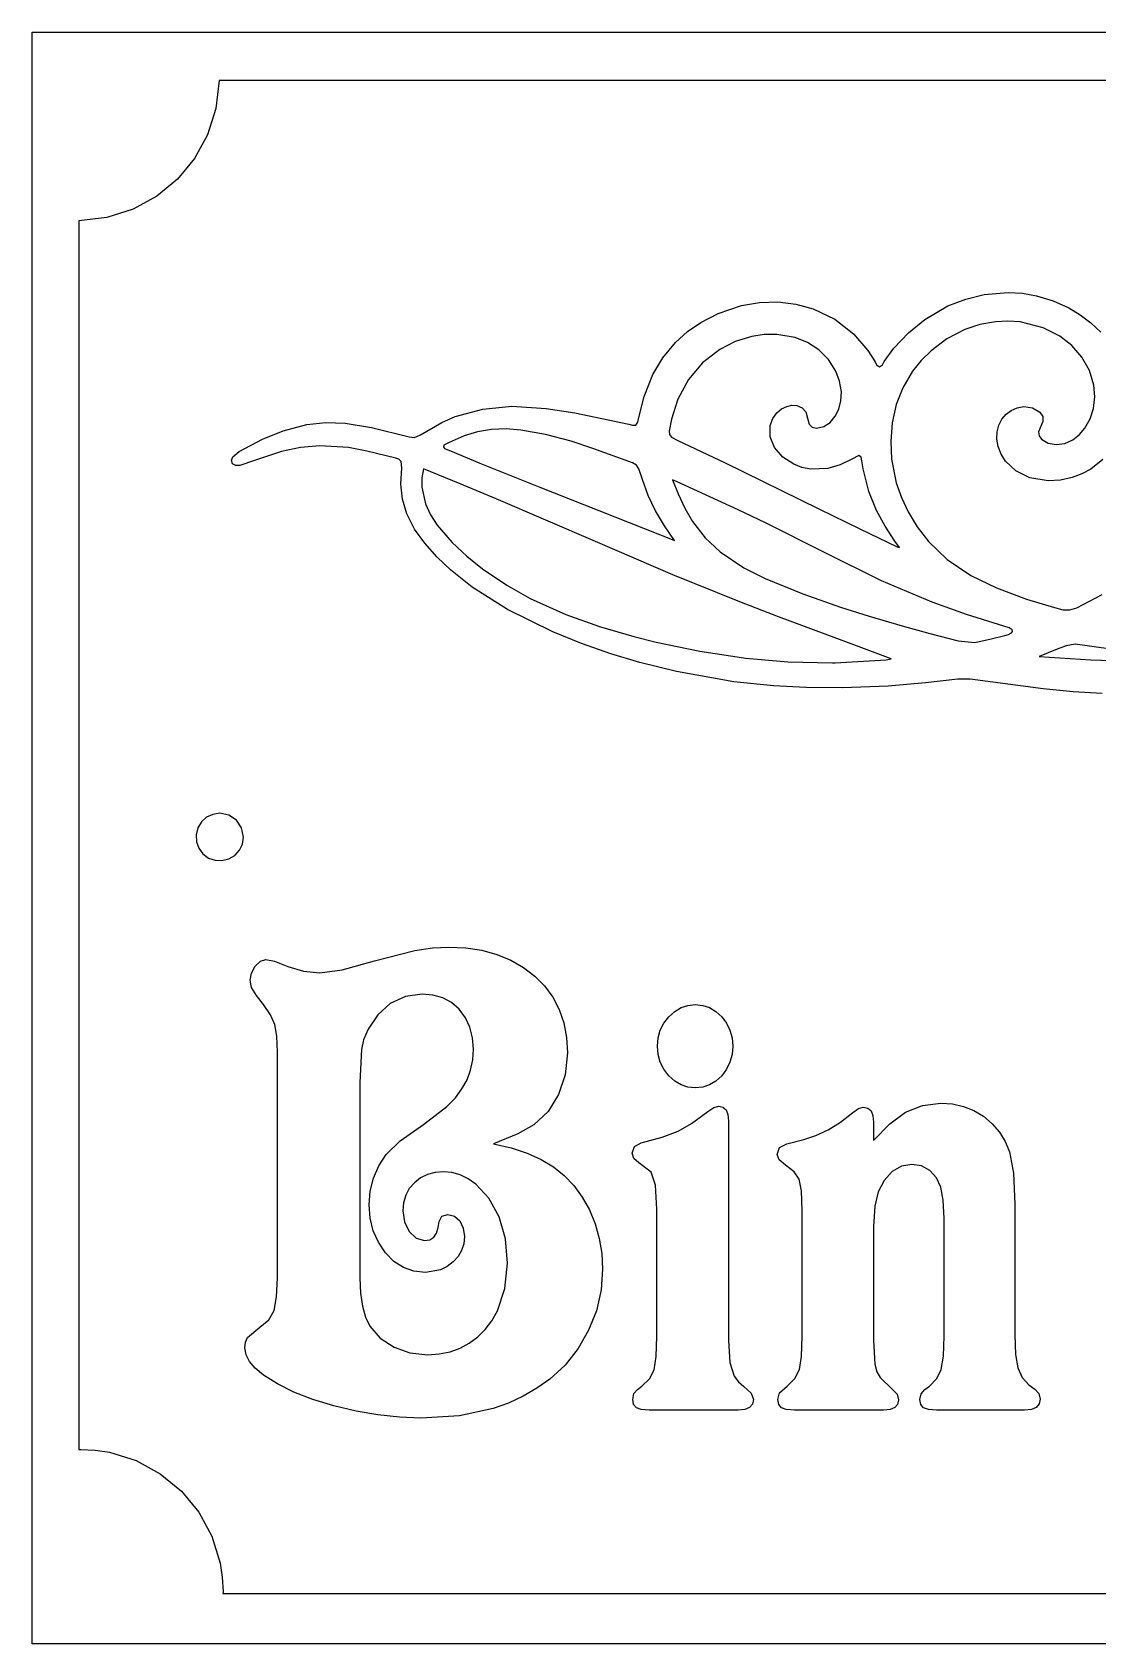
# Model space of a CAD drawing. Extents: x 0 to 380, y 0 to 510.
# Drawn here: x 0.3 to 112.6, y 339.8 to 509.6 of the extents above; entities that cross this region are included whole.
import ezdxf

# ---------------------------------------------------------------- set-up
doc = ezdxf.new("R2010")
doc.units = 0

msp = doc.modelspace()

# ---------------------------------------------------------------- linework, layer by layer
at = {"layer": 'Ebene 1'}
for p, q in [((0.2883, 509.6106), (380.28848, 509.6106)), ((0.2883, 339.76041), (0.2883, 509.6106)), ((19.976889, 504.52079), (19.640297, 501.561964)), ((360.19973, 504.52079), (19.976889, 504.52079)), ((19.640297, 501.561964), (18.758176, 498.806798)), ((18.758176, 498.806798), (17.387501, 496.312268)), ((17.387501, 496.312268), (15.585248, 494.135353)), ((15.585248, 494.135353), (13.408391, 492.333029)), ((10.913907, 490.962276), (8.158771, 490.08007)), ((13.408391, 492.333029), (10.913907, 490.962276)), ((8.158771, 490.08007), (5.199959, 489.74339)), ((5.199959, 489.74339), (5.199959, 360.227279)), ((36.356304, 411.733307), (40.606308, 412.830786)), ((40.606308, 412.830786), (42.472212, 413.105156)), ((42.472212, 413.105156), (44.165384, 413.196612)), ((44.165384, 413.196612), (45.973042, 413.109617)), ((45.973042, 413.109617), (47.668223, 412.848631)), ((47.668223, 412.848631), (49.250928, 412.413655)), ((23.38134, 410.439531), (23.791076, 411.162261)), ((23.791076, 411.162261), (24.345424, 411.697617)), ((24.345424, 411.697617), (24.915841, 411.876069)), ((24.915841, 411.876069), (25.815652, 411.697617)), ((25.815652, 411.697617), (27.229642, 411.126571)), ((27.229642, 411.126571), (28.876619, 410.644751)), ((32.94184, 410.796435), (36.356304, 411.733307)), ((49.250928, 412.413655), (50.721156, 411.804688)), ((50.721156, 411.804688), (52.070873, 411.039576)), ((52.070873, 411.039576), (53.25991, 410.136163)), ((23.244762, 409.698956), (23.38134, 410.439531)), ((23.413476, 408.922691), (23.244762, 409.698956)), ((28.876619, 410.644751), (30.603936, 410.484145)), ((30.603936, 410.484145), (32.94184, 410.796435)), ((53.25991, 410.136163), (54.288267, 409.09445)), ((23.919621, 408.092889), (23.413476, 408.922691)), ((24.658752, 407.129249), (23.919621, 408.092889)), ((39.626156, 407.985819), (38.027383, 407.23632)), ((41.401677, 408.235651), (39.626156, 407.985819)), ((42.524433, 408.135272), (41.401677, 408.235651)), ((43.546764, 407.834134), (42.524433, 408.135272)), ((44.468669, 407.332238), (43.546764, 407.834134)), ((54.288267, 409.09445), (55.155942, 407.914438)), ((55.155942, 407.914438), (55.830801, 406.609508)), ((25.405917, 406.049615), (24.658752, 407.129249)), ((25.847789, 405.023518), (25.405917, 406.049615)), ((36.701768, 406.058538), (35.681445, 404.523852)), ((38.027383, 407.23632), (36.701768, 406.058538)), ((45.290149, 406.629584), (44.468669, 407.332238)), ((45.950949, 405.737325), (45.290149, 406.629584)), ((55.830801, 406.609508), (56.312843, 405.193047)), ((67.367673, 405.844396), (68.000353, 406.406519)), ((68.000353, 406.406519), (68.677221, 406.808036)), ((68.677221, 406.808036), (69.398275, 407.048946)), ((69.398275, 407.048946), (70.163517, 407.129249)), ((70.163517, 407.129249), (70.952861, 407.048946)), ((70.952861, 407.048946), (71.681949, 406.808036)), ((71.681949, 406.808036), (72.350783, 406.406519)), ((72.350783, 406.406519), (72.959361, 405.844396)), ((26.064708, 403.7922), (25.847789, 405.023518)), ((35.681445, 404.523852), (35.215472, 403.417451)), ((46.422948, 404.737995), (45.950949, 405.737325)), ((46.706148, 403.631593), (46.422948, 404.737995)), ((56.312843, 405.193047), (56.602068, 403.665053)), ((66.252951, 403.615979), (66.475896, 404.425704)), ((66.475896, 404.425704), (66.84747, 405.16851)), ((66.84747, 405.16851), (67.367673, 405.844396)), ((72.959361, 405.844396), (73.465505, 405.16851)), ((73.465505, 405.16851), (73.827036, 404.425704)), ((73.827036, 404.425704), (74.043955, 403.615979)), ((26.137014, 402.096908), (26.064708, 403.7922)), ((35.215472, 403.417451), (34.974451, 402.38243)), ((46.800548, 402.41812), (46.706148, 403.631593)), ((56.602068, 403.665053), (56.698476, 402.025526)), ((66.178636, 402.739334), (66.252951, 403.615979)), ((66.252951, 401.862689), (66.178636, 402.739334)), ((74.043955, 403.615979), (74.116261, 402.739334)), ((74.116261, 402.739334), (74.043955, 401.862689)), ((74.116261, 402.739334), (74.116261, 402.739334)), ((26.137014, 378.32712), (26.137014, 402.096908)), ((34.974451, 402.38243), (34.81377, 398.920465)), ((46.495255, 400.232085), (46.724225, 401.300566)), ((46.724225, 401.300566), (46.800548, 402.41812)), ((56.698476, 402.025526), (56.465489, 399.73242)), ((66.475896, 401.052964), (66.252951, 401.862689)), ((66.84747, 400.310158), (66.475896, 401.052964)), ((73.827036, 401.052964), (73.465505, 400.310158)), ((74.043955, 401.862689), (73.827036, 401.052964)), ((45.579375, 398.242347), (46.113638, 399.212679)), ((46.113638, 399.212679), (46.495255, 400.232085)), ((56.465489, 399.73242), (55.766528, 397.635611)), ((67.367673, 399.634272), (66.84747, 400.310158)), ((68.000353, 399.072148), (67.367673, 399.634272)), ((72.959361, 399.634272), (72.350783, 399.072148)), ((73.465505, 400.310158), (72.959361, 399.634272)), ((34.81377, 398.920465), (34.81377, 398.099586)), ((34.81377, 398.920465), (34.81377, 398.920465)), ((34.81377, 398.099586), (34.81377, 378.32712)), ((44.880414, 397.312167), (45.579375, 398.242347)), ((55.766528, 397.635611), (54.649798, 395.84217)), ((68.677221, 398.670632), (68.000353, 399.072148)), ((69.398275, 398.429721), (68.677221, 398.670632)), ((70.163517, 398.349418), (69.398275, 398.429721)), ((70.952861, 398.429721), (70.163517, 398.349418)), ((71.681949, 398.670632), (70.952861, 398.429721)), ((72.350783, 399.072148), (71.681949, 398.670632)), ((41.530222, 394.494858), (43.972568, 396.377525)), ((43.972568, 396.377525), (44.880414, 397.312167)), ((54.649798, 395.84217), (53.163502, 394.459168)), ((69.76985, 394.60193), (71.481099, 395.851093)), ((71.481099, 395.851093), (72.13989, 396.279377)), ((72.13989, 396.279377), (72.637999, 396.422138)), ((72.637999, 396.422138), (73.087905, 396.32399)), ((73.087905, 396.32399), (73.409267, 396.029544)), ((73.409267, 396.029544), (73.602083, 395.538801)), ((86.777897, 395.744022), (87.372416, 396.172306)), ((87.372416, 396.172306), (87.870526, 396.315067)), ((87.870526, 396.315067), (88.348551, 396.216919)), ((88.348551, 396.216919), (88.689997, 395.922473)), ((88.689997, 395.922473), (88.894865, 395.43173)), ((90.658335, 394.557316), (92.337449, 395.779711)), ((92.337449, 395.779711), (94.11297, 396.502442)), ((94.11297, 396.502442), (96.033105, 396.743352)), ((96.033105, 396.743352), (97.266327, 396.656356)), ((97.266327, 396.656356), (98.427244, 396.39537)), ((98.427244, 396.39537), (99.515856, 395.960394)), ((99.515856, 395.960394), (100.532163, 395.351427)), ((39.063774, 392.754953), (41.530222, 394.494858)), ((53.163502, 394.459168), (51.452253, 393.495528)), ((68.363894, 393.781051), (69.76985, 394.60193)), ((73.602083, 395.538801), (73.666356, 394.851762)), ((73.666356, 394.851762), (73.666356, 371.724402)), ((84.182904, 393.91489), (85.478392, 394.724615)), ((85.478392, 394.724615), (86.777897, 395.744022)), ((88.894865, 395.43173), (88.963154, 394.74469)), ((88.963154, 394.74469), (88.963154, 392.817411)), ((88.963154, 394.74469), (88.963154, 394.74469)), ((88.963154, 392.817411), (90.658335, 394.557316)), ((100.532163, 395.351427), (101.452058, 394.568469)), ((101.452058, 394.568469), (102.219308, 393.682902)), ((37.577478, 391.318415), (39.063774, 392.754953)), ((51.452253, 393.495528), (48.889396, 392.460507)), ((48.889396, 392.460507), (50.767351, 392.027762)), ((48.889396, 392.460507), (48.889396, 392.460507)), ((63.752359, 392.183907), (64.475422, 392.567579)), ((64.475422, 392.567579), (66.684781, 393.138624)), ((66.684781, 393.138624), (68.363894, 393.781051)), ((79.057192, 392.050068), (79.804357, 392.460507)), ((79.804357, 392.460507), (81.60398, 392.924482)), ((81.60398, 392.924482), (82.891434, 393.314845)), ((82.891434, 393.314845), (84.182904, 393.91489)), ((102.219308, 393.682902), (102.833911, 392.694725)), ((102.833911, 392.694725), (103.295868, 391.603938)), ((36.804202, 390.118327), (37.577478, 391.318415)), ((50.767351, 392.027762), (52.448473, 391.479022)), ((52.448473, 391.479022), (53.93276, 390.814289)), ((53.93276, 390.814289), (55.220214, 390.033562)), ((63.511337, 391.461176), (63.752359, 392.183907)), ((63.688086, 390.890131), (63.511337, 391.461176)), ((64.218333, 390.461846), (63.688086, 390.890131)), ((78.808137, 391.318415), (79.057192, 392.050068)), ((79.025056, 390.756292), (78.808137, 391.318415)), ((79.675812, 390.212014), (79.025056, 390.756292)), ((103.295868, 391.603938), (103.705602, 389.355445)), ((36.251862, 388.837935), (36.804202, 390.118327)), ((41.939957, 389.212683), (41.214886, 388.85578)), ((42.741352, 389.426826), (41.939957, 389.212683)), ((43.61907, 389.498206), (42.741352, 389.426826)), ((44.518882, 389.417903), (43.61907, 389.498206)), ((45.386557, 389.176993), (44.518882, 389.417903)), ((46.222097, 388.775476), (45.386557, 389.176993)), ((55.220214, 390.033562), (56.361047, 389.107843)), ((56.361047, 389.107843), (57.373335, 388.043824)), ((65.503778, 389.462516), (64.218333, 390.461846)), ((65.98582, 388.106282), (65.503778, 389.462516)), ((80.599726, 389.516052), (79.675812, 390.212014)), ((81.121938, 388.713018), (80.599726, 389.516052)), ((90.923458, 389.533897), (90.071851, 388.570257)), ((91.903611, 390.09602), (90.923458, 389.533897)), ((92.980171, 390.283395), (91.903611, 390.09602)), ((94.000493, 390.122788), (92.980171, 390.283395)), ((94.876203, 389.640968), (94.000493, 390.122788)), ((95.583197, 388.882547), (94.876203, 389.640968)), ((103.705602, 389.355445), (103.842179, 386.107621)), ((35.80999, 386.03624), (35.920458, 387.477239)), ((35.920458, 387.477239), (36.251862, 388.837935)), ((40.031875, 387.729302), (39.650258, 387.026648)), ((40.566137, 388.356114), (40.031875, 387.729302)), ((41.214886, 388.85578), (40.566137, 388.356114)), ((47.0255, 388.213353), (46.222097, 388.775476)), ((48.415388, 386.72328), (47.0255, 388.213353)), ((57.373335, 388.043824), (58.257079, 386.841504)), ((66.114364, 385.572266), (65.98582, 388.106282)), ((81.362959, 387.4817), (81.121938, 388.713018)), ((81.443299, 385.429504), (81.362959, 387.4817)), ((89.445196, 387.392474), (89.083665, 385.875634)), ((90.071851, 388.570257), (89.445196, 387.392474)), ((96.033105, 387.89214), (95.583197, 388.882547)), ((96.298226, 386.526983), (96.033105, 387.89214)), ((35.916441, 384.608626), (35.80999, 386.03624)), ((39.421288, 386.248152), (39.344965, 385.393814)), ((39.650258, 387.026648), (39.421288, 386.248152)), ((49.499982, 384.751387), (48.415388, 386.72328)), ((58.257079, 386.841504), (59.012278, 385.500885)), ((66.114364, 372.973565), (66.114364, 385.572266)), ((89.083665, 385.875634), (88.963154, 383.752057)), ((96.386599, 384.572935), (96.298226, 386.526983)), ((103.842179, 386.107621), (103.842179, 372.331138)), ((36.235794, 383.288082), (35.916441, 384.608626)), ((39.344965, 385.393814), (39.51368, 384.224954)), ((39.51368, 384.224954), (40.019823, 383.216701)), ((43.072756, 383.644986), (43.169164, 384.251722)), ((43.169164, 384.251722), (43.450356, 384.813845)), ((43.450356, 384.813845), (44.101112, 385.00122)), ((44.101112, 385.00122), (44.784005, 384.83169)), ((44.784005, 384.83169), (45.354421, 384.323103)), ((45.354421, 384.323103), (45.715953, 383.573605)), ((50.150739, 382.440436), (49.499982, 384.751387)), ((59.012278, 385.500885), (59.616839, 384.013043)), ((59.616839, 384.013043), (60.048668, 382.476126)), ((81.443299, 372.866494), (81.443299, 385.429504)), ((96.386599, 372.866494), (96.386599, 384.572935)), ((36.768048, 382.074609), (36.235794, 383.288082)), ((40.019823, 383.216701), (40.758955, 382.493971)), ((40.758955, 382.493971), (41.62663, 382.253061)), ((41.62663, 382.253061), (42.187004, 382.340056)), ((42.187004, 382.340056), (42.614816, 382.601042)), ((42.614816, 382.601042), (42.910067, 383.036019)), ((42.910067, 383.036019), (43.072756, 383.644986)), ((45.715953, 383.573605), (45.836463, 382.681346)), ((45.836463, 382.681346), (45.762149, 381.925156)), ((50.367658, 379.861806), (50.150739, 382.440436)), ((60.048668, 382.476126), (60.307766, 380.890135)), ((88.963154, 383.752057), (88.963154, 371.724402)), ((37.513205, 380.968208), (36.768048, 382.074609)), ((38.402974, 380.062565), (37.513205, 380.968208)), ((45.16763, 380.586767), (44.647427, 380.004568)), ((45.539204, 381.226963), (45.16763, 380.586767)), ((45.762149, 381.925156), (45.539204, 381.226963)), ((60.307766, 380.890135), (60.394132, 379.25507)), ((39.401203, 379.415677), (38.402974, 380.062565)), ((40.507891, 379.027544), (39.401203, 379.415677)), ((41.723039, 378.898166), (40.507891, 379.027544)), ((43.321811, 379.174767), (41.723039, 378.898166)), ((44.018764, 379.520517), (43.321811, 379.174767)), ((44.647427, 380.004568), (44.018764, 379.520517)), ((50.102535, 377.220719), (50.367658, 379.861806)), ((60.394132, 379.25507), (60.233451, 377.069035)), ((26.04864, 376.310614), (26.137014, 378.32712)), ((34.81377, 378.32712), (34.880051, 376.723284)), ((49.307166, 374.865154), (50.102535, 377.220719)), ((60.233451, 377.069035), (59.751409, 374.865154)), ((25.783517, 374.900845), (26.04864, 376.310614)), ((34.880051, 376.723284), (35.078893, 375.338052)), ((24.273118, 373.116326), (25.2131, 373.91936)), ((25.2131, 373.91936), (25.783517, 374.900845)), ((35.078893, 375.338052), (35.410297, 374.171423)), ((35.410297, 374.171423), (35.874262, 373.223397)), ((48.037789, 372.884339), (48.724699, 373.807827)), ((48.724699, 373.807827), (49.307166, 374.865154)), ((59.751409, 374.865154), (58.931938, 372.812958)), ((22.770754, 371.554873), (22.987673, 372.045615)), ((22.987673, 372.045615), (24.273118, 373.116326)), ((35.874262, 373.223397), (36.950823, 371.974234)), ((36.950823, 371.974234), (38.445153, 371.010594)), ((46.350642, 371.438879), (47.246437, 372.094689)), ((47.246437, 372.094689), (48.037789, 372.884339)), ((58.931938, 372.812958), (57.823241, 370.867833)), ((66.042058, 370.029109), (66.114364, 372.188377)), ((66.114364, 372.188377), (66.114364, 372.973565)), ((81.370993, 370.020187), (81.443299, 372.188377)), ((81.443299, 372.188377), (81.443299, 372.866494)), ((96.314293, 370.055877), (96.386599, 372.188377)), ((96.386599, 372.188377), (96.386599, 372.866494)), ((103.842179, 372.331138), (103.922521, 370.243252)), ((22.698448, 370.939214), (22.770754, 371.554873)), ((22.820967, 370.225406), (22.698448, 370.939214)), ((38.445153, 371.010594), (40.100164, 370.421703)), ((40.100164, 370.421703), (41.980128, 370.225406)), ((41.980128, 370.225406), (43.193267, 370.301248)), ((43.193267, 370.301248), (44.326066, 370.528774)), ((44.326066, 370.528774), (45.378524, 370.907985)), ((45.378524, 370.907985), (46.350642, 371.438879)), ((57.823241, 370.867833), (56.449422, 369.13685)), ((73.666356, 371.724402), (73.794901, 369.404528)), ((88.963154, 371.724402), (89.091699, 369.226076)), ((23.188524, 369.511599), (22.820967, 370.225406)), ((23.801119, 368.797792), (23.188524, 369.511599)), ((24.658752, 368.083984), (23.801119, 368.797792)), ((56.449422, 369.13685), (54.834581, 367.6557)), ((65.327029, 367.673545), (65.825139, 368.61934)), ((65.825139, 368.61934), (66.042058, 370.029109)), ((73.794901, 369.404528), (74.276942, 367.976913)), ((80.672032, 367.718158), (81.154074, 368.65503)), ((81.154074, 368.65503), (81.370993, 370.020187)), ((89.091699, 369.226076), (89.308618, 368.431965)), ((95.639435, 367.718158), (96.097374, 368.65503)), ((96.097374, 368.65503), (96.314293, 370.055877)), ((103.922521, 370.243252), (104.163544, 368.833482)), ((104.163544, 368.833482), (104.629517, 367.816307)), ((26.135006, 367.144881), (24.658752, 368.083984)), ((27.864331, 366.290543), (26.135006, 367.144881)), ((54.834581, 367.6557), (53.472812, 366.685368)), ((64.089788, 366.549298), (64.539694, 366.906201)), ((64.539694, 366.906201), (65.327029, 367.673545)), ((74.276942, 367.976913), (74.718814, 367.361254)), ((74.718814, 367.361254), (75.273163, 366.870512)), ((79.033089, 366.192394), (79.868629, 366.906201)), ((79.868629, 366.906201), (80.672032, 367.718158)), ((89.308618, 368.431965), (89.638013, 367.834151)), ((89.638013, 367.834151), (90.923458, 366.584988)), ((94.362025, 366.549298), (94.844067, 366.906201)), ((94.844067, 366.906201), (95.639435, 367.718158)), ((104.629517, 367.816307), (105.320445, 367.048963)), ((105.320445, 367.048963), (105.963165, 366.584988)), ((29.846729, 365.52097), (27.864331, 366.290543)), ((32.082198, 364.836161), (29.846729, 365.52097)), ((52.022669, 365.844413), (50.484152, 365.132836)), ((53.472812, 366.685368), (52.022669, 365.844413)), ((63.57561, 365.514277), (63.704155, 366.129936)), ((63.672019, 364.987845), (63.57561, 365.514277)), ((63.704155, 366.129936), (64.089788, 366.549298)), ((75.273163, 366.870512), (76.044429, 366.156704)), ((76.044429, 366.156704), (76.301518, 365.514277)), ((76.301518, 365.514277), (76.201093, 365.014612)), ((78.872409, 365.514277), (79.033089, 366.192394)), ((78.968817, 364.987845), (78.872409, 365.514277)), ((90.923458, 366.584988), (91.429603, 366.0764)), ((91.429603, 366.0764), (91.598318, 365.478587)), ((91.598318, 365.478587), (91.497892, 364.994536)), ((93.847846, 365.514277), (93.976391, 366.112091)), ((93.944255, 364.987845), (93.847846, 365.514277)), ((93.976391, 366.112091), (94.362025, 366.549298)), ((105.963165, 366.584988), (106.372906, 366.129936)), ((106.372906, 366.129936), (106.509486, 365.549968)), ((106.509486, 365.549968), (106.407052, 365.034688)), ((34.414077, 364.274037), (32.082198, 364.836161)), ((36.717836, 363.87252), (34.414077, 364.274037)), ((38.993476, 363.63161), (36.717836, 363.87252)), ((41.240997, 363.551307), (38.993476, 363.63161)), ((45.314251, 363.801139), (41.240997, 363.551307)), ((48.85726, 364.550637), (45.314251, 363.801139)), ((50.484152, 365.132836), (48.85726, 364.550637)), ((63.961243, 364.622018), (63.672019, 364.987845)), ((64.459354, 364.434644), (63.961243, 364.622018)), ((65.310961, 364.372185), (64.459354, 364.434644)), ((74.694712, 364.372185), (65.310961, 364.372185)), ((75.39769, 364.443566), (74.694712, 364.372185)), ((74.694712, 364.372185), (74.694712, 364.372185)), ((75.899817, 364.657708), (75.39769, 364.443566)), ((76.201093, 365.014612), (75.899817, 364.657708)), ((79.258043, 364.622018), (78.968817, 364.987845)), ((79.764186, 364.434644), (79.258043, 364.622018)), ((80.639896, 364.372185), (79.764186, 364.434644)), ((89.991511, 364.372185), (80.639896, 364.372185)), ((90.694489, 364.441335), (89.991511, 364.372185)), ((91.196616, 364.648786), (90.694489, 364.441335)), ((91.497892, 364.994536), (91.196616, 364.648786)), ((94.23348, 364.622018), (93.944255, 364.987845)), ((94.731592, 364.434644), (94.23348, 364.622018)), ((95.583202, 364.372185), (94.731592, 364.434644)), ((104.870542, 364.372185), (95.583202, 364.372185)), ((105.58758, 364.445797), (104.870542, 364.372185)), ((106.09975, 364.666631), (105.58758, 364.445797)), ((106.407052, 365.034688), (106.09975, 364.666631)), ((5.199959, 360.227279), (5.399949, 360.250279)), ((5.399949, 360.250279), (6.933592, 360.172783)), ((6.933592, 360.172783), (8.422931, 359.945435)), ((8.422931, 359.945435), (11.238539, 359.071337)), ((11.238539, 359.071337), (13.786456, 357.688301)), ((13.786456, 357.688301), (16.006365, 355.856643)), ((16.006365, 355.856643), (17.837949, 353.636677)), ((17.837949, 353.636677), (19.22089, 351.088719)), ((19.22089, 351.088719), (20.094873, 348.273085)), ((20.094873, 348.273085), (20.322155, 346.783737)), ((20.322155, 346.783737), (20.399579, 345.250089)), ((20.399579, 345.250089), (20.376579, 345.050189)), ((20.376579, 345.050189), (360.42243, 345.050189)), ((380.28848, 339.76041), (0.2883, 339.76041))]:
    msp.add_line(p, q, dxfattribs=at)
at = {"layer": 'Layer 1'}
for p, q in [((72.566459, 479.979965), (75.038662, 480.805792)), ((75.038662, 480.805792), (76.934994, 481.123333)), ((76.934994, 481.123333), (78.858426, 481.179668)), ((78.858426, 481.179668), (80.760322, 480.950638)), ((80.760322, 480.950638), (82.602883, 480.440854)), ((94.377775, 479.350533), (96.799444, 480.761044)), ((96.799444, 480.761044), (98.668693, 481.48309)), ((98.668693, 481.48309), (100.619208, 481.96373)), ((100.619208, 481.96373), (103.148876, 482.182494)), ((103.148876, 482.182494), (104.655813, 482.096868)), ((104.655813, 482.096868), (106.141767, 481.840926)), ((106.141767, 481.840926), (107.880285, 481.317693)), ((107.880285, 481.317693), (109.528527, 480.569132)), ((69.343968, 478.051592), (70.74278, 479.027861)), ((70.74278, 479.027861), (72.566459, 479.979965)), ((82.602883, 480.440854), (84.861698, 479.356017)), ((84.861698, 479.356017), (86.834358, 477.837105)), ((92.636446, 477.925858), (94.377775, 479.350533)), ((101.816136, 479.097441), (100.158712, 478.800702)), ((103.120501, 479.161481), (101.816136, 479.097441)), ((104.423585, 479.076082), (103.120501, 479.161481)), ((106.821967, 478.472011), (104.423585, 479.076082)), ((109.528527, 480.569132), (110.734989, 479.838452)), ((110.734989, 479.838452), (111.853088, 478.986596)), ((111.853088, 478.986596), (112.905998, 477.981804)), ((68.085296, 476.910853), (69.343968, 478.051592)), ((76.128108, 477.543508), (74.374177, 477.000189)), ((77.439876, 477.738328), (76.128108, 477.543508)), ((78.766773, 477.757789), (77.439876, 477.738328)), ((80.695479, 477.4391), (78.766773, 477.757789)), ((82.006491, 476.913181), (80.695479, 477.4391)), ((86.834358, 477.837105), (88.361276, 476.076579)), ((91.092083, 476.30279), (92.636446, 477.925858)), ((96.681503, 477.280727), (95.030728, 476.042241)), ((98.567604, 478.262666), (96.681503, 477.280727)), ((100.158712, 478.800702), (98.567604, 478.262666)), ((108.582725, 477.590497), (106.821967, 478.472011)), ((109.86248, 476.588967), (108.582725, 477.590497)), ((66.763017, 475.305022), (68.085296, 476.910853)), ((72.746803, 476.165314), (70.933765, 474.756632)), ((74.374177, 477.000189), (72.746803, 476.165314)), ((83.181554, 476.142935), (82.006491, 476.913181)), ((84.215097, 475.110406), (83.181554, 476.142935)), ((88.361276, 476.076579), (89.114329, 474.883832)), ((90.071501, 474.896262), (91.092083, 476.30279)), ((95.030728, 476.042241), (93.991923, 475.009825)), ((110.919672, 475.368581), (109.86248, 476.588967)), ((65.708716, 473.522042), (66.763017, 475.305022)), ((70.933765, 474.756632), (69.452684, 473.020619)), ((84.991361, 473.885229), (84.215097, 475.110406)), ((85.384801, 472.825763), (84.991361, 473.885229)), ((89.114329, 474.883832), (89.273115, 474.546882)), ((89.273115, 474.546882), (89.572595, 474.352343)), ((89.572595, 474.352343), (89.884324, 474.557643)), ((89.884324, 474.557643), (90.071501, 474.896262)), ((93.991923, 475.009825), (93.078734, 473.871538)), ((111.70539, 473.954787), (110.919672, 475.368581)), ((112.16468, 472.412825), (111.70539, 473.954787)), ((64.775818, 471.219087), (65.708716, 473.522042)), ((69.452684, 473.020619), (68.31765, 470.939412)), ((85.565565, 471.714026), (85.384801, 472.825763)), ((93.078734, 473.871538), (92.037828, 472.134371)), ((112.270685, 471.18304), (112.16468, 472.412825)), ((64.172881, 468.861937), (64.775818, 471.219087)), ((68.31765, 470.939412), (67.665167, 468.813947)), ((85.296539, 469.867477), (85.526605, 470.777593)), ((85.526605, 470.777593), (85.565565, 471.714026)), ((92.037828, 472.134371), (91.339278, 470.365888)), ((112.142917, 469.956732), (112.270685, 471.18304)), ((43.448049, 468.48606), (44.87736, 469.104062)), ((44.87736, 469.104062), (47.77414, 469.891606)), ((47.77414, 469.891606), (50.847295, 470.193392)), ((50.847295, 470.193392), (54.468394, 469.968171)), ((54.468394, 469.968171), (57.483086, 469.494852)), ((57.483086, 469.494852), (63.15576, 468.30807)), ((64.104095, 468.504297), (64.172881, 468.861937)), ((67.665167, 468.813947), (67.423897, 467.580926)), ((78.069201, 468.176568), (78.326301, 468.883302)), ((78.326301, 468.883302), (78.768259, 469.498575)), ((78.768259, 469.498575), (79.252186, 469.901092)), ((79.252186, 469.901092), (79.823527, 470.177238)), ((79.823527, 470.177238), (80.343157, 470.295999)), ((80.343157, 470.295999), (80.873839, 470.266714)), ((80.873839, 470.266714), (81.426972, 470.030445)), ((81.426972, 470.030445), (81.823572, 469.591043)), ((81.823572, 469.591043), (82.011842, 468.951827)), ((82.011842, 468.951827), (82.159975, 468.299853)), ((84.399814, 468.490774), (84.929449, 469.128521)), ((84.929449, 469.128521), (85.296539, 469.867477)), ((91.339278, 470.365888), (90.910234, 468.436319)), ((102.158477, 468.190981), (102.479549, 468.820672)), ((102.479549, 468.820672), (102.923033, 469.340367)), ((102.923033, 469.340367), (103.47637, 469.750574)), ((103.47637, 469.750574), (104.110083, 470.028695)), ((104.110083, 470.028695), (104.794695, 470.152127)), ((104.794695, 470.152127), (105.700271, 470.035241)), ((105.700271, 470.035241), (106.484604, 469.583346)), ((106.484604, 469.583346), (106.789488, 469.127042)), ((106.789488, 469.127042), (106.790291, 468.581521)), ((111.237266, 467.891928), (111.800604, 468.878578)), ((111.800604, 468.878578), (112.142917, 469.956732)), ((24.551843, 466.726014), (26.750562, 467.601554)), ((26.750562, 467.601554), (29.242572, 468.249881)), ((29.242572, 468.249881), (31.244309, 468.461188)), ((31.244309, 468.461188), (33.258039, 468.411968)), ((33.258039, 468.411968), (36.039878, 467.944613)), ((36.039878, 467.944613), (39.999854, 466.975105)), ((40.593875, 466.897559), (41.197799, 467.173992)), ((41.197799, 467.173992), (43.448049, 468.48606)), ((47.229562, 467.489409), (45.82809, 467.057894)), ((48.675822, 467.744504), (47.229562, 467.489409)), ((50.229939, 467.806186), (48.675822, 467.744504)), ((51.78118, 467.684853), (50.229939, 467.806186)), ((54.389127, 467.224955), (51.78118, 467.684853)), ((57.087241, 466.495589), (54.389127, 467.224955)), ((63.15576, 468.30807), (63.535142, 468.205463)), ((63.535142, 468.205463), (63.917738, 468.207645)), ((63.917738, 468.207645), (64.104095, 468.504297)), ((67.423897, 467.580926), (67.452911, 467.221526)), ((67.452911, 467.221526), (67.657737, 466.92266)), ((78.076539, 466.970827), (78.069201, 468.176568)), ((82.159975, 468.299853), (82.485151, 467.978069)), ((82.485151, 467.978069), (82.94176, 467.877256)), ((82.94176, 467.877256), (83.732441, 468.04449)), ((83.732441, 468.04449), (84.399814, 468.490774)), ((90.910234, 468.436319), (90.765985, 466.526398)), ((101.967644, 466.719656), (101.989568, 467.507604)), ((101.989568, 467.507604), (102.158477, 468.190981)), ((106.790291, 468.581521), (106.35233, 467.508604)), ((106.35233, 467.508604), (106.400141, 467.076563)), ((109.964503, 466.658917), (110.656031, 467.221087)), ((110.656031, 467.221087), (111.237266, 467.891928)), ((21.440043, 464.874501), (22.095996, 465.413446)), ((22.095996, 465.413446), (24.551843, 466.726014)), ((26.56229, 465.413947), (23.716533, 464.488185)), ((28.565707, 465.842298), (26.56229, 465.413947)), ((30.609461, 466.015535), (28.565707, 465.842298)), ((33.618698, 465.828597), (30.609461, 466.015535)), ((35.543445, 465.473607), (33.618698, 465.828597)), ((38.602727, 464.734793), (35.543445, 465.473607)), ((39.999854, 466.975105), (40.593875, 466.897559)), ((43.682877, 466.084403), (43.62668, 465.898011)), ((43.62668, 465.898011), (43.754685, 465.744335)), ((44.245691, 466.364319), (43.682877, 466.084403)), ((43.754685, 465.744335), (44.38042, 465.490271)), ((45.82809, 467.057894), (44.245691, 466.364319)), ((44.38042, 465.490271), (47.459518, 464.195107)), ((59.384057, 465.739371), (57.087241, 466.495589)), ((63.54963, 464.223951), (59.384057, 465.739371)), ((67.657737, 466.92266), (68.345894, 466.570153)), ((68.345894, 466.570153), (73.304651, 464.241346)), ((78.514602, 465.840296), (78.076539, 466.970827)), ((79.395618, 464.814819), (78.514602, 465.840296)), ((90.765985, 466.526398), (90.861148, 464.612971)), ((102.098565, 465.941471), (101.967644, 466.719656)), ((102.406999, 465.135281), (102.098565, 465.941471)), ((106.400141, 467.076563), (106.661478, 466.719068)), ((106.661478, 466.719068), (107.376874, 466.301951)), ((107.376874, 466.301951), (108.202757, 466.155262)), ((108.202757, 466.155262), (109.123422, 466.275339)), ((109.123422, 466.275339), (109.964503, 466.658917)), ((21.282079, 464.508026), (21.440043, 464.874501)), ((21.39297, 464.133195), (21.282079, 464.508026)), ((21.750494, 463.943461), (21.39297, 464.133195)), ((22.160393, 463.962661), (21.750494, 463.943461)), ((23.716533, 464.488185), (22.160393, 463.962661)), ((38.929121, 464.611321), (38.602727, 464.734793)), ((39.169999, 464.376321), (38.929121, 464.611321)), ((39.151688, 461.988845), (39.228481, 463.717054)), ((39.228481, 463.717054), (39.169999, 464.376321)), ((47.459518, 464.195107), (53.803495, 461.658475)), ((63.95969, 463.990935), (63.54963, 464.223951)), ((64.226886, 463.611424), (63.95969, 463.990935)), ((73.304651, 464.241346), (83.20186, 459.362977)), ((80.542391, 464.071813), (79.395618, 464.814819)), ((81.397121, 463.74709), (80.542391, 464.071813)), ((82.296159, 463.569491), (81.397121, 463.74709)), ((85.439533, 464.029402), (84.125842, 463.640258)), ((86.677301, 464.611258), (85.439533, 464.029402)), ((87.394191, 465.016961), (86.677301, 464.611258)), ((87.655341, 464.806832), (87.394191, 465.016961)), ((87.710768, 464.445698), (87.655341, 464.806832)), ((87.861383, 463.60695), (87.710768, 464.445698)), ((90.861148, 464.612971), (91.356574, 462.120086)), ((102.867963, 464.40021), (102.406999, 465.135281)), ((103.936116, 463.385453), (102.867963, 464.40021)), ((113.129955, 464.567077), (111.87439, 463.575874)), ((41.353666, 462.6285), (41.332556, 461.660467)), ((41.533704, 463.581589), (41.353666, 462.6285)), ((45.372796, 462.023413), (41.533704, 463.581589)), ((49.170261, 460.430438), (45.372796, 462.023413)), ((64.59648, 462.476346), (64.226886, 463.611424)), ((65.207742, 460.79026), (64.59648, 462.476346)), ((68.259686, 462.224773), (67.778133, 462.420168)), ((67.778133, 462.420168), (68.365212, 460.949496)), ((74.699784, 459.286913), (68.259686, 462.224773)), ((84.125842, 463.640258), (82.296159, 463.569491)), ((88.465316, 461.19013), (87.861383, 463.60695)), ((91.356574, 462.120086), (91.896525, 460.559038)), ((105.433794, 462.656087), (103.936116, 463.385453)), ((107.375385, 462.323967), (105.433794, 462.656087)), ((108.651815, 462.393508), (107.375385, 462.323967)), ((109.899109, 462.665525), (108.651815, 462.393508)), ((110.919707, 463.053455), (109.899109, 462.665525)), ((111.87439, 463.575874), (110.919707, 463.053455)), ((39.312121, 460.398538), (39.151688, 461.988845)), ((39.765525, 458.862054), (39.312121, 460.398538)), ((41.332556, 461.660467), (41.723952, 459.905905)), ((59.659515, 455.923963), (49.170261, 460.430438)), ((53.803495, 461.658475), (67.896506, 456.063161)), ((65.966342, 459.161627), (65.207742, 460.79026)), ((68.365212, 460.949496), (69.055785, 459.457669)), ((89.25503, 459.219295), (88.465316, 461.19013)), ((91.896525, 460.559038), (92.600604, 459.060422)), ((40.590172, 457.240705), (39.765525, 458.862054)), ((41.723952, 459.905905), (42.265538, 458.732991)), ((42.265538, 458.732991), (42.971941, 457.645707)), ((66.92269, 457.572651), (65.966342, 459.161627)), ((69.055785, 459.457669), (69.891143, 458.037488)), ((77.582691, 457.888332), (74.699784, 459.286913)), ((83.20186, 459.362977), (87.49477, 457.285733)), ((90.169828, 457.551697), (89.25503, 459.219295)), ((92.600604, 459.060422), (93.559751, 457.468929)), ((41.656084, 455.755151), (40.590172, 457.240705)), ((42.971941, 457.645707), (44.557312, 455.832476)), ((67.987699, 456.048258), (66.92269, 457.572651)), ((69.891143, 458.037488), (71.214279, 456.335681)), ((83.637347, 454.835124), (77.582691, 457.888332)), ((87.49477, 457.285733), (91.453749, 455.377051)), ((91.214952, 455.95578), (90.169828, 457.551697)), ((93.559751, 457.468929), (94.760677, 455.929149)), ((42.956541, 454.289493), (41.656084, 455.755151)), ((44.557312, 455.832476), (46.091054, 454.390322)), ((67.815782, 452.429753), (59.659515, 455.923963)), ((67.896506, 456.063161), (67.987679, 456.048248)), ((67.987679, 456.048248), (67.987699, 456.048258)), ((71.214279, 456.335681), (72.787424, 454.846063)), ((91.684618, 455.294522), (91.214952, 455.95578)), ((91.453749, 455.377051), (91.684618, 455.294502)), ((91.684618, 455.294502), (91.684618, 455.294522)), ((94.760677, 455.929149), (96.723571, 454.040844)), ((44.377486, 452.932138), (42.956541, 454.289493)), ((46.091054, 454.390322), (47.732522, 453.063658)), ((72.787424, 454.846063), (75.285387, 453.171049)), ((89.782659, 451.785399), (83.637347, 454.835124)), ((96.723571, 454.040844), (99.219052, 452.36584)), ((46.647045, 451.129345), (44.377486, 452.932138)), ((47.732522, 453.063658), (50.298852, 451.321527)), ((74.8499, 449.570939), (67.815782, 452.429753)), ((75.285387, 453.171049), (77.522743, 452.037972)), ((77.522743, 452.037972), (81.490149, 450.429574)), ((99.219052, 452.36584), (101.900321, 451.059737)), ((50.379125, 448.776178), (46.647045, 451.129345)), ((50.298852, 451.321527), (52.768571, 449.92792)), ((81.490149, 450.429574), (85.477372, 449.02752)), ((95.125382, 449.526691), (89.782659, 451.785399)), ((101.900321, 451.059737), (105.075531, 449.863507)), ((110.36772, 448.956641), (113.055433, 450.348757)), ((55.166962, 446.407589), (50.379125, 448.776178)), ((52.768571, 449.92792), (56.529384, 448.228545)), ((78.936705, 447.98542), (74.8499, 449.570939)), ((85.477372, 449.02752), (88.489092, 448.063976)), ((98.757382, 448.232028), (95.125382, 449.526691)), ((105.075531, 449.863507), (108.029786, 448.973055)), ((108.029786, 448.973055), (108.917097, 448.729429)), ((108.917097, 448.729429), (109.661704, 448.722906)), ((109.661704, 448.722906), (110.36772, 448.956641)), ((56.529384, 448.228545), (60.08285, 446.961489)), ((60.08285, 446.961489), (63.710147, 445.908186)), ((86.33249, 445.241463), (78.936705, 447.98542)), ((88.489092, 448.063976), (91.970976, 447.046737)), ((91.970976, 447.046737), (94.879644, 446.24478)), ((103.244, 446.845878), (98.757382, 448.232028)), ((103.557885, 446.633357), (103.244, 446.845878)), ((58.179302, 445.175354), (55.166962, 446.407589)), ((61.256793, 444.104134), (58.179302, 445.175354)), ((63.710147, 445.908186), (66.058983, 445.32101)), ((66.058983, 445.32101), (70.650139, 444.365924)), ((90.811179, 443.557501), (86.33249, 445.241463)), ((94.879644, 446.24478), (97.884433, 445.477132)), ((97.884433, 445.477132), (99.636774, 445.275272)), ((99.636774, 445.275272), (101.346998, 445.673518)), ((99.636774, 445.275272), (99.636774, 445.275272)), ((101.346998, 445.673518), (102.796625, 446.044912)), ((102.796625, 446.044912), (103.172978, 446.132881)), ((103.172978, 446.132881), (103.512028, 446.298976)), ((103.512028, 446.298976), (103.603376, 446.464284)), ((103.603376, 446.464284), (103.557885, 446.633357)), ((110.219656, 445.119525), (109.24786, 444.92373)), ((113.959655, 444.587536), (110.219656, 445.119525)), ((64.341836, 443.189812), (61.256793, 444.104134)), ((70.650139, 444.365924), (75.498414, 443.65097)), ((75.498414, 443.65097), (79.912208, 443.257198)), ((84.895739, 443.147816), (90.292955, 443.448619)), ((90.292955, 443.448619), (90.811179, 443.557501)), ((108.317199, 444.581071), (106.39691, 443.830327)), ((106.39691, 443.830327), (111.861515, 443.446493)), ((109.24786, 444.92373), (108.317199, 444.581071)), ((111.861515, 443.446493), (115.234891, 443.349541)), ((68.195788, 442.239199), (64.341836, 443.189812)), ((74.247462, 441.157826), (68.195788, 442.239199)), ((79.912208, 443.257198), (84.615822, 443.147325)), ((84.615822, 443.147325), (84.895739, 443.147816)), ((84.615822, 443.147325), (84.615822, 443.147325)), ((78.408587, 440.713341), (74.247462, 441.157826)), ((81.823092, 440.562693), (78.408587, 440.713341)), ((85.699833, 440.514973), (81.823092, 440.562693)), ((90.481228, 440.675568), (85.699833, 440.514973)), ((94.422375, 441.038014), (90.481228, 440.675568)), ((97.837868, 441.420347), (94.422375, 441.038014)), ((99.128472, 441.413612), (97.837868, 441.420347)), ((106.84628, 440.390408), (99.128472, 441.413612)), ((110.008115, 440.08414), (106.84628, 440.390408)), ((113.054023, 439.922063), (110.008115, 440.08414)), ((18.123214, 426.377708), (17.741272, 425.742459)), ((18.662045, 426.864424), (18.123214, 426.377708)), ((19.317914, 427.175981), (18.662045, 426.864424)), ((20.050971, 427.28575), (19.317914, 427.175981)), ((21.00768, 427.095449), (20.050971, 427.28575)), ((20.050971, 427.28575), (20.050971, 427.28575)), ((21.818738, 426.553517), (21.00768, 427.095449)), ((22.36067, 425.742459), (21.818738, 426.553517)), ((17.741272, 425.742459), (17.562157, 425.023196)), ((17.562157, 425.023196), (17.599008, 424.298024)), ((22.550971, 424.78575), (22.36067, 425.742459)), ((22.441202, 424.052693), (22.550971, 424.78575)), ((17.599008, 424.298024), (17.842473, 423.613951)), ((17.842473, 423.613951), (18.283204, 423.017983)), ((18.283204, 423.017983), (18.879172, 422.577252)), ((21.642929, 422.857993), (22.129645, 423.396824)), ((22.129645, 423.396824), (22.441202, 424.052693)), ((18.879172, 422.577252), (19.563245, 422.333787)), ((19.563245, 422.333787), (20.288417, 422.296936)), ((20.288417, 422.296936), (21.00768, 422.476051)), ((21.00768, 422.476051), (21.642929, 422.857993))]:
    msp.add_line(p, q, dxfattribs=at)

doc.saveas('drawing.dxf')
